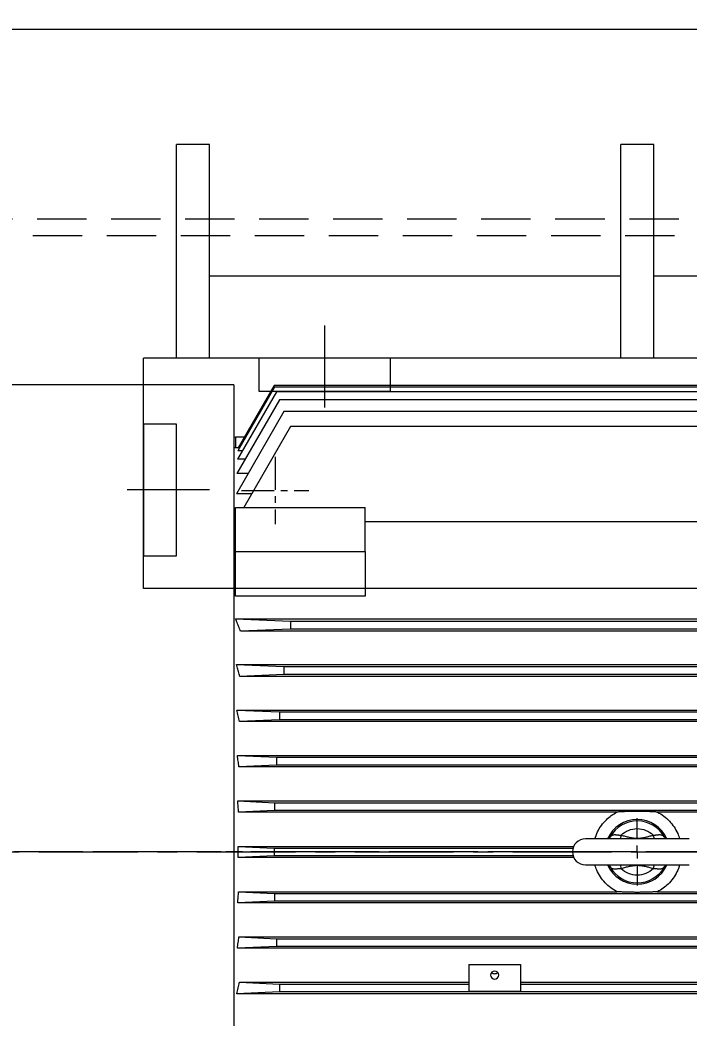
# Model space of a CAD drawing. Header units: millimetres. Extents: x -1229 to 6348, y -522 to 5252.
# Drawn here: x 443.1 to 701.4, y 2631.7 to 3016.9 of the extents above; entities that cross this region are included whole.
import ezdxf

# ---------------------------------------------------------------- set-up
doc = ezdxf.new("R2010")
doc.units = ezdxf.units.MM
doc.header["$LTSCALE"] = 25.4
for name, pattern in [('CENTER', [2, 1.25, -0.25, 0.25, -0.25]), ('CENTERX2', [0.8, 0.5, -0.1, 0.1, -0.1]), ('HIDDEN', [0.375, 0.25, -0.125])]:
    doc.linetypes.add(name, pattern=pattern)
doc.layers.get('Defpoints').update_dxf_attribs({"lineweight": 5})
for name, color, linetype, lineweight in [('Centerline', 5, 'CENTERX2', 5), ('CL', 1, 'CENTER', 5), ('HID2', 3, 'HIDDEN', 5), ('TEXT', 104, 'Continuous', 5)]:
    doc.layers.add(name, color=color, linetype=linetype, lineweight=lineweight)
doc.styles.get("Standard").update_dxf_attribs({"font": 'arial.ttf'})
doc.dimstyles.new('STANDARD 2 PLCS$3', dxfattribs={"dimtxt": 25.4, "dimasz": 12.7, "dimexe": 4.572, "dimexo": 1.5875, "dimgap": 2.286, "dimtad": 0, "dimtih": 1, "dimtoh": 1, "dimzin": 4, "dimdsep": 46, "dimtxsty": 'Standard', "dimcen": 2.286, "dimaunit": 1, "dimadec": 0, "dimazin": 1, "dimtfac": 1, "dimtofl": 0, "dimtmove": 1, "dimatfit": 3, "dimfxl": 25.4, "dimtolj": 1, "dimtzin": 4, "dimarcsym": 0})

# ---------------------------------------------------------------- blocks, each defined once
blk = doc.blocks.new('SW_CENTERMARKSYMBOL_7')
at = {"color": 0, "linetype": 'Continuous', "lineweight": 0}
for p, q in [((0, 0.0197), (0, 0.0512)), ((-0.0197, 0), (-0.0512, 0)), ((0, 0), (-0.0098, 0)), ((0, 0), (0, 0.0098)), ((0, 0), (0, -0.0098)), ((0, 0), (0.0098, 0)), ((0.0197, 0), (0.0512, 0)), ((0, -0.0197), (0, -0.0512))]:
    blk.add_line(p, q, dxfattribs=at)
blk = doc.blocks.new('Bolt Center')
at = {"layer": 'Centerline', "linetype": 'CENTERX2', "lineweight": 5}
for p, q in [((0, 13), (0, -13)), ((-13, 0), (13, 0))]:
    blk.add_line(p, q, dxfattribs=at)
blk = doc.blocks.new('HHI 286TS TOP VIEW')
at = {"color": 7, "linetype": 'Continuous', "lineweight": 5}
for p, q in [((22010.55, 1702.43), (21887.55, 1702.43)), ((22010.55, 1702.43), (22010.55, 1342.03)), ((22026.99, 1699.77), (22011.96, 1673.74)), ((22026.33, 1701.62), (22012.11, 1676.99)), ((22026.11, 1702.23), (22012.25, 1678.22)), ((22306.4, 1702.23), (22026.11, 1702.23)), ((22306.18, 1701.62), (22026.33, 1701.62)), ((22305.52, 1699.77), (22026.99, 1699.77)), ((22028.15, 1696.66), (22011.78, 1668.31)), ((22304.36, 1696.66), (22028.15, 1696.66)), ((22029.91, 1692.23), (22011.56, 1660.45)), ((22302.6, 1692.23), (22029.91, 1692.23)), ((22032.48, 1686.42), (22014.44, 1655.17)), ((22300.03, 1686.42), (22032.48, 1686.42)), ((22011.25, 1682.23), (22010.55, 1682.19)), ((22014.56, 1682.23), (22011.25, 1682.23)), ((22011.25, 1682.23), (22011.25, 1678.23)), ((22012.25, 1678.23), (22010.55, 1678.23)), ((22013.83, 1676.99), (22012.11, 1676.99)), ((22012.82, 1678.22), (22012.25, 1678.22)), ((22014.91, 1673.74), (22011.96, 1673.74)), ((22016.1, 1668.31), (22011.78, 1668.31)), ((22017.49, 1660.45), (22011.56, 1660.45)), ((22011.25, 1655.17), (22061.25, 1655.17)), ((22011.25, 1638.2), (22011.25, 1655.17)), ((22061.25, 1638.2), (22061.25, 1655.17)), ((22271.25, 1649.68), (22061.25, 1649.68)), ((22011.25, 1620.91), (22011.25, 1638.2)), ((22011.25, 1638.2), (22061.25, 1638.2)), ((22061.25, 1638.2), (22061.25, 1620.91)), ((22061.25, 1620.91), (22011.25, 1620.91)), ((22011.27, 1612.2), (22032.48, 1611.23)), ((22011.27, 1612.2), (22321.24, 1612.2)), ((22032.48, 1611.23), (22032.48, 1608.23)), ((22032.48, 1611.23), (22300.03, 1611.23)), ((22032.48, 1608.23), (22013.17, 1607.36)), ((22319.34, 1607.36), (22013.17, 1607.36)), ((22300.03, 1608.23), (22032.48, 1608.23)), ((22011.56, 1594.57), (22029.91, 1593.73)), ((22011.56, 1594.57), (22320.95, 1594.57)), ((22029.91, 1593.73), (22029.91, 1590.73)), ((22029.91, 1593.73), (22302.6, 1593.73)), ((22029.91, 1590.73), (22012.9, 1589.96)), ((22319.61, 1589.96), (22012.9, 1589.96)), ((22302.6, 1590.73), (22029.91, 1590.73)), ((22011.78, 1576.98), (22028.15, 1576.23)), ((22011.78, 1576.98), (22320.73, 1576.98)), ((22028.15, 1576.23), (22028.15, 1573.23)), ((22028.15, 1576.23), (22304.36, 1576.23)), ((22028.15, 1573.23), (22012.7, 1572.53)), ((22319.81, 1572.53), (22012.7, 1572.53)), ((22304.36, 1573.23), (22028.15, 1573.23)), ((22011.96, 1559.42), (22026.99, 1558.73)), ((22011.96, 1559.42), (22320.55, 1559.42)), ((22026.99, 1558.73), (22026.99, 1555.73)), ((22026.99, 1558.73), (22305.52, 1558.73)), ((22026.99, 1555.73), (22012.53, 1555.08)), ((22319.98, 1555.08), (22012.53, 1555.08)), ((22305.52, 1555.73), (22026.99, 1555.73)), ((22012.11, 1541.88), (22026.33, 1541.23)), ((22012.11, 1541.88), (22320.4, 1541.88)), ((22026.33, 1541.23), (22306.18, 1541.23)), ((22026.33, 1541.23), (22026.33, 1538.23)), ((22026.33, 1538.23), (22012.39, 1537.6)), ((22158.43, 1537.6), (22012.39, 1537.6)), ((22306.18, 1538.23), (22026.33, 1538.23)), ((22320.12, 1537.6), (22174.08, 1537.6)), ((22186.25, 1527.23), (22146.25, 1527.23)), ((22155.45, 1527.51), (22155.79, 1528)), ((22160.06, 1528.71), (22159.63, 1527.23)), ((22172.88, 1527.23), (22172.45, 1528.71)), ((22176.72, 1528), (22177.02, 1527.56)), ((22012.25, 1524.36), (22026.11, 1523.73)), ((22012.25, 1524.36), (22141.73, 1524.36)), ((22026.11, 1523.73), (22141.49, 1523.73)), ((22026.11, 1523.73), (22026.11, 1520.73)), ((22026.11, 1520.73), (22012.25, 1520.11)), ((22141.73, 1520.11), (22012.25, 1520.11)), ((22141.49, 1520.73), (22026.11, 1520.73)), ((22146.25, 1517.23), (22186.25, 1517.23)), ((22155.79, 1516.47), (22155.49, 1516.91)), ((22159.63, 1517.23), (22160.06, 1515.75)), ((22172.45, 1515.75), (22172.88, 1517.23)), ((22177.06, 1516.96), (22176.72, 1516.47)), ((22012.39, 1506.87), (22026.33, 1506.23)), ((22012.39, 1506.87), (22158.43, 1506.87)), ((22026.33, 1506.23), (22306.18, 1506.23)), ((22026.33, 1506.23), (22026.33, 1503.23)), ((22174.08, 1506.87), (22320.12, 1506.87)), ((22026.33, 1503.23), (22012.11, 1502.59)), ((22320.4, 1502.59), (22012.11, 1502.59)), ((22306.18, 1503.23), (22026.33, 1503.23)), ((22012.53, 1489.39), (22319.98, 1489.39)), ((22012.53, 1489.39), (22026.99, 1488.73)), ((22026.99, 1488.73), (22305.52, 1488.73)), ((22026.99, 1488.73), (22026.99, 1485.73)), ((22026.99, 1485.73), (22011.96, 1485.05)), ((22320.55, 1485.05), (22011.96, 1485.05)), ((22305.52, 1485.73), (22026.99, 1485.73)), ((22101.25, 1478.79), (22101.25, 1468.47)), ((22101.25, 1478.79), (22121.25, 1478.79)), ((22121.25, 1478.79), (22121.25, 1468.47)), ((22012.7, 1471.94), (22028.15, 1471.23)), ((22012.7, 1471.94), (22101.25, 1471.94)), ((22121.25, 1471.94), (22211.25, 1471.94)), ((22028.15, 1468.23), (22011.78, 1467.49)), ((22028.15, 1471.23), (22101.25, 1471.23)), ((22028.15, 1471.23), (22028.15, 1468.23)), ((22304.36, 1468.23), (22028.15, 1468.23)), ((22101.25, 1468.47), (22121.25, 1468.47)), ((22121.25, 1471.23), (22211.25, 1471.23)), ((22320.73, 1467.49), (22011.78, 1467.49))]:
    blk.add_line(p, q, dxfattribs=at)
at = {"color": 7, "linetype": 'Continuous', "lineweight": 5, "flags": 128}
for points in [[(22155.79, 1528), (22155.64, 1527.75), (22155.53, 1527.6)], [(22176.98, 1527.6), (22176.87, 1527.75), (22176.72, 1528)], [(22155.53, 1516.87), (22155.64, 1516.72), (22155.79, 1516.47)], [(22176.72, 1516.47), (22176.87, 1516.72), (22176.98, 1516.87)], [(22111.25, 1473.14), (22111.87, 1473.25), (22112.39, 1473.59), (22112.73, 1474.08), (22112.85, 1474.67), (22112.73, 1475.26), (22112.39, 1475.76), (22111.87, 1476.09), (22111.25, 1476.21), (22110.64, 1476.09), (22110.12, 1475.76), (22109.78, 1475.26), (22109.65, 1474.67), (22109.78, 1474.08), (22110.12, 1473.59), (22110.64, 1473.25), (22111.25, 1473.14)]]:
    blk.add_lwpolyline(points, dxfattribs=at)
at = {"color": 7, "linetype": 'Continuous', "lineweight": 5}
for centre, radius, start, end in [((22166.25, 1522.23), 12.5, 23.9772, 156.4218), ((22166.25, 1522.23), 11.95, 28.8574, 151.1426), ((22146.25, 1522.23), 5, 90, 270), ((22166.25, 1522.23), 12.5, 203.5782, 336.0443), ((22166.25, 1522.23), 11.95, 208.8574, 331.1426), ((22111.25, 1476.86), 1.64, 224.2755, 315.7245)]:
    blk.add_arc(centre, radius, start, end, dxfattribs=at)
for points, knots in [([(22013.17, 1607.36), (22013.04, 1607.68), (22012.8, 1608.33), (22012.42, 1609.31), (22012.04, 1610.27), (22011.66, 1611.24), (22011.4, 1611.88), (22011.27, 1612.2)], [0, 0, 0, 0, 0.198904, 0.398354, 0.598352, 0.7989, 1, 1, 1, 1]), ([(22012.9, 1589.96), (22012.81, 1590.27), (22012.64, 1590.89), (22012.38, 1591.81), (22012.11, 1592.73), (22011.84, 1593.65), (22011.66, 1594.26), (22011.56, 1594.57)], [0, 0, 0, 0, 0.199228, 0.398841, 0.598839, 0.799224, 1, 1, 1, 1]), ([(22012.7, 1572.53), (22012.62, 1572.91), (22012.48, 1573.65), (22012.25, 1574.76), (22012.02, 1575.87), (22011.86, 1576.61), (22011.78, 1576.98)], [0, 0, 0, 0, 0.249375, 0.499164, 0.749371, 1, 1, 1, 1]), ([(22012.53, 1555.08), (22012.49, 1555.44), (22012.4, 1556.17), (22012.25, 1557.25), (22012.11, 1558.33), (22012.01, 1559.06), (22011.96, 1559.42)], [0, 0, 0, 0, 0.249605, 0.49947, 0.749601, 1, 1, 1, 1]), ([(22012.39, 1537.6), (22012.36, 1537.96), (22012.32, 1538.67), (22012.26, 1539.74), (22012.18, 1540.81), (22012.13, 1541.52), (22012.11, 1541.88)], [0, 0, 0, 0, 0.249809, 0.499742, 0.749805, 1, 1, 1, 1]), ([(22149.88, 1527.23), (22150.2, 1528.15), (22150.84, 1529.98), (22152.38, 1532.48), (22154.19, 1534.59), (22156.23, 1536.34), (22157.69, 1537.18), (22158.43, 1537.6)], [0, 0, 0, 0, 0.210777, 0.419473, 0.634241, 0.815133, 1, 1, 1, 1]), ([(22174.08, 1537.6), (22173.66, 1537.63), (22173.21, 1537.65), (22172.48, 1537.69), (22172.23, 1537.7), (22171.7, 1537.73), (22171.42, 1537.74), (22170.83, 1537.76), (22170.52, 1537.77), (22169.84, 1537.79), (22169.48, 1537.8), (22168.89, 1537.82), (22168.69, 1537.82), (22168.26, 1537.83), (22168.03, 1537.83), (22167.55, 1537.84), (22167.3, 1537.84), (22166.78, 1537.84), (22166.51, 1537.85), (22165.98, 1537.85), (22165.72, 1537.84), (22165.2, 1537.84), (22164.95, 1537.84), (22164.47, 1537.83), (22164.24, 1537.83), (22163.81, 1537.82), (22163.6, 1537.82), (22163.21, 1537.81), (22163.02, 1537.8), (22162.65, 1537.79), (22162.48, 1537.79), (22161.98, 1537.77), (22161.67, 1537.76), (22160.79, 1537.73), (22160.27, 1537.7), (22159.3, 1537.65), (22158.85, 1537.63), (22158.43, 1537.6)], [0, 0, 0, 0, 0.125, 0.125, 0.1875, 0.1875, 0.25, 0.25, 0.3125, 0.3125, 0.375, 0.375, 0.40625, 0.40625, 0.4375, 0.4375, 0.46875, 0.46875, 0.5, 0.5, 0.53125, 0.53125, 0.5625, 0.5625, 0.59375, 0.59375, 0.625, 0.625, 0.65625, 0.65625, 0.6875, 0.6875, 0.75, 0.75, 0.875, 0.875, 1, 1, 1, 1]), ([(22174.08, 1537.6), (22174.91, 1537.12), (22176.58, 1536.15), (22178.72, 1534.19), (22180.53, 1531.91), (22181.85, 1529.57), (22182.38, 1527.94), (22182.61, 1527.23)], [0, 0, 0, 0, 0.2069717, 0.4199794, 0.6269344, 0.8398031, 1, 1, 1, 1]), ([(22160.06, 1528.71), (22161.73, 1530.31), (22163.95, 1531.2), (22168.56, 1531.2), (22170.78, 1530.31), (22172.45, 1528.71)], [0, 0, 0, 0, 0.5, 0.5, 1, 1, 1, 1]), ([(22155.53, 1527.6), (22155.44, 1527.5), (22155.25, 1527.31), (22155.05, 1527.26), (22154.95, 1527.23)], [0, 0, 0, 0, 0.479241, 1, 1, 1, 1]), ([(22155.79, 1528), (22155.81, 1528.04), (22155.87, 1528.12), (22155.96, 1528.23), (22156.05, 1528.32), (22156.15, 1528.42), (22156.26, 1528.5), (22156.37, 1528.58), (22156.58, 1528.7), (22156.93, 1528.84), (22157.37, 1528.9), (22157.76, 1528.9), (22158.06, 1528.88), (22158.38, 1528.84), (22158.71, 1528.8), (22159.03, 1528.76), (22159.38, 1528.72), (22159.72, 1528.7), (22159.95, 1528.71), (22160.06, 1528.71)], [0, 0, 0, 0, 0.036169, 0.072182, 0.10804, 0.143744, 0.179297, 0.2147, 0.249959, 0.369715, 0.499431, 0.562063, 0.62411, 0.689902, 0.749359, 0.815265, 0.87434, 0.938039, 1, 1, 1, 1]), ([(22160.06, 1528.71), (22160.57, 1528.57), (22161.58, 1528.27), (22163.11, 1527.88), (22164.66, 1527.6), (22166.25, 1527.49), (22167.83, 1527.59), (22169.4, 1527.88), (22170.93, 1528.27), (22171.94, 1528.57), (22172.45, 1528.71)], [0, 0, 0, 0, 0.124938, 0.249547, 0.373942, 0.49925, 0.625073, 0.749866, 0.874787, 1, 1, 1, 1]), ([(22172.45, 1528.71), (22172.5, 1528.71), (22172.62, 1528.71), (22172.79, 1528.71), (22172.96, 1528.71), (22173.19, 1528.73), (22173.47, 1528.76), (22173.91, 1528.81), (22174.34, 1528.87), (22174.75, 1528.9), (22175.14, 1528.9), (22175.58, 1528.84), (22175.96, 1528.69), (22176.23, 1528.53), (22176.41, 1528.37), (22176.58, 1528.2), (22176.68, 1528.07), (22176.72, 1528)], [0, 0, 0, 0, 0.030588, 0.061546, 0.092932, 0.124801, 0.183824, 0.249632, 0.374406, 0.436808, 0.499662, 0.629553, 0.749371, 0.81133, 0.873745, 0.936633, 1, 1, 1, 1]), ([(22177.56, 1527.23), (22177.46, 1527.26), (22177.26, 1527.31), (22177.07, 1527.51), (22176.98, 1527.6)], [0, 0, 0, 0, 0.520289, 1, 1, 1, 1]), ([(22012.25, 1520.11), (22012.25, 1520.46), (22012.25, 1521.17), (22012.26, 1522.23), (22012.25, 1523.3), (22012.25, 1524.01), (22012.25, 1524.36)], [0, 0, 0, 0, 0.250002, 0.5, 0.749998, 1, 1, 1, 1]), ([(22158.43, 1506.87), (22157.6, 1507.35), (22155.93, 1508.32), (22153.79, 1510.28), (22151.98, 1512.56), (22150.66, 1514.9), (22150.13, 1516.53), (22149.9, 1517.23)], [0, 0, 0, 0, 0.2069717, 0.4199794, 0.6269344, 0.8398031, 1, 1, 1, 1]), ([(22154.95, 1517.23), (22155.05, 1517.21), (22155.25, 1517.16), (22155.44, 1516.96), (22155.53, 1516.87)], [0, 0, 0, 0, 0.520289, 1, 1, 1, 1]), ([(22160.06, 1515.75), (22160.01, 1515.76), (22159.89, 1515.76), (22159.72, 1515.76), (22159.55, 1515.76), (22159.32, 1515.74), (22159.04, 1515.71), (22158.6, 1515.66), (22158.17, 1515.6), (22157.76, 1515.57), (22157.37, 1515.57), (22156.93, 1515.63), (22156.55, 1515.78), (22156.28, 1515.94), (22156.1, 1516.09), (22155.93, 1516.27), (22155.83, 1516.4), (22155.79, 1516.47)], [0, 0, 0, 0, 0.030588, 0.061546, 0.092932, 0.124801, 0.183824, 0.249632, 0.374406, 0.436808, 0.499662, 0.629553, 0.749371, 0.81133, 0.873745, 0.936633, 1, 1, 1, 1]), ([(22172.45, 1515.75), (22171.94, 1515.9), (22170.93, 1516.2), (22169.4, 1516.59), (22167.85, 1516.87), (22166.26, 1516.98), (22164.68, 1516.87), (22163.11, 1516.59), (22161.58, 1516.2), (22160.57, 1515.9), (22160.06, 1515.75)], [0, 0, 0, 0, 0.124938, 0.249547, 0.373942, 0.49925, 0.625073, 0.749866, 0.874787, 1, 1, 1, 1]), ([(22172.45, 1515.75), (22170.78, 1514.16), (22168.56, 1513.27), (22163.95, 1513.27), (22161.73, 1514.16), (22160.06, 1515.75)], [0, 0, 0, 0, 0.5, 0.5, 1, 1, 1, 1]), ([(22176.72, 1516.47), (22176.7, 1516.43), (22176.64, 1516.35), (22176.55, 1516.24), (22176.46, 1516.14), (22176.36, 1516.05), (22176.25, 1515.97), (22176.14, 1515.89), (22175.93, 1515.77), (22175.58, 1515.63), (22175.14, 1515.57), (22174.75, 1515.57), (22174.45, 1515.59), (22174.13, 1515.63), (22173.8, 1515.67), (22173.48, 1515.71), (22173.13, 1515.75), (22172.79, 1515.76), (22172.56, 1515.76), (22172.45, 1515.75)], [0, 0, 0, 0, 0.036169, 0.072182, 0.10804, 0.143744, 0.179297, 0.2147, 0.249959, 0.369715, 0.499431, 0.562063, 0.62411, 0.689902, 0.749359, 0.815265, 0.87434, 0.938039, 1, 1, 1, 1]), ([(22182.63, 1517.23), (22182.31, 1516.32), (22181.67, 1514.49), (22180.13, 1511.99), (22178.32, 1509.88), (22176.28, 1508.13), (22174.82, 1507.29), (22174.08, 1506.87)], [0, 0, 0, 0, 0.210777, 0.419473, 0.634241, 0.815133, 1, 1, 1, 1]), ([(22176.98, 1516.87), (22177.07, 1516.96), (22177.26, 1517.16), (22177.46, 1517.21), (22177.56, 1517.23)], [0, 0, 0, 0, 0.479241, 1, 1, 1, 1]), ([(22012.11, 1502.59), (22012.13, 1502.95), (22012.18, 1503.66), (22012.26, 1504.73), (22012.32, 1505.8), (22012.36, 1506.51), (22012.39, 1506.87)], [0, 0, 0, 0, 0.250195, 0.500258, 0.750191, 1, 1, 1, 1]), ([(22174.08, 1506.87), (22173.66, 1506.84), (22173.21, 1506.82), (22172.48, 1506.78), (22172.23, 1506.77), (22171.7, 1506.74), (22171.42, 1506.73), (22170.83, 1506.71), (22170.52, 1506.7), (22169.84, 1506.68), (22169.48, 1506.67), (22168.89, 1506.65), (22168.69, 1506.65), (22168.26, 1506.64), (22168.03, 1506.64), (22167.55, 1506.63), (22167.3, 1506.63), (22166.78, 1506.62), (22166.51, 1506.62), (22165.98, 1506.62), (22165.72, 1506.62), (22165.2, 1506.63), (22164.95, 1506.63), (22164.47, 1506.64), (22164.24, 1506.64), (22163.81, 1506.65), (22163.6, 1506.65), (22163.21, 1506.66), (22163.02, 1506.67), (22162.65, 1506.68), (22162.48, 1506.68), (22161.98, 1506.7), (22161.67, 1506.71), (22160.79, 1506.74), (22160.27, 1506.77), (22159.3, 1506.82), (22158.85, 1506.84), (22158.43, 1506.87)], [0, 0, 0, 0, 0.125, 0.125, 0.1875, 0.1875, 0.25, 0.25, 0.3125, 0.3125, 0.375, 0.375, 0.40625, 0.40625, 0.4375, 0.4375, 0.46875, 0.46875, 0.5, 0.5, 0.53125, 0.53125, 0.5625, 0.5625, 0.59375, 0.59375, 0.625, 0.625, 0.65625, 0.65625, 0.6875, 0.6875, 0.75, 0.75, 0.875, 0.875, 1, 1, 1, 1]), ([(22011.96, 1485.05), (22012.01, 1485.41), (22012.11, 1486.13), (22012.25, 1487.22), (22012.4, 1488.3), (22012.49, 1489.03), (22012.53, 1489.39)], [0, 0, 0, 0, 0.250399, 0.50053, 0.750395, 1, 1, 1, 1]), ([(22011.78, 1467.49), (22011.86, 1467.86), (22012.02, 1468.6), (22012.25, 1469.71), (22012.48, 1470.82), (22012.62, 1471.56), (22012.7, 1471.94)], [0, 0, 0, 0, 0.2506287, 0.5008357, 0.7506248, 1, 1, 1, 1])]:
    blk.add_open_spline(points, degree=3, knots=knots, dxfattribs=at)
at = {"layer": 'Centerline', "lineweight": 5, "ltscale": 1.5}
blk.add_line((22523.86, 1522.23), (21826.3, 1522.23), dxfattribs=at)
at = {"lineweight": 5, "ltscale": 1.5}
blk.add_blockref('Bolt Center', (22026.5, 1661.73), dxfattribs=at)
at = {"color": 7, "linetype": 'Continuous', "lineweight": 5, "xscale": 254, "yscale": 254, "zscale": 254}
blk.add_blockref('SW_CENTERMARKSYMBOL_7', (22166.25, 1522.23), dxfattribs=at)
blk = doc.blocks.new('MOTOR BASE No Hidden')
at = {"lineweight": 5}
for p, q in [((12.7, 190.5), (12.7, 273.05)), ((25.4, 273.05), (12.7, 273.05)), ((25.4, 190.5), (25.4, 273.05)), ((0, 101.6), (0, 190.5)), ((381, 101.6), (0, 101.6))]:
    blk.add_line(p, q, dxfattribs=at)
at = {"color": 7, "lineweight": 5}
for p, q in [((184.15, 190.5), (184.15, 273.05)), ((196.85, 273.05), (184.15, 273.05)), ((196.85, 190.5), (196.85, 273.05)), ((184.15, 222.25), (25.4, 222.25)), ((355.6, 222.25), (196.85, 222.25)), ((381, 190.5), (0, 190.5))]:
    blk.add_line(p, q, dxfattribs=at)
at = {"lineweight": 5}
for points in [[(44.45, 177.8), (95.25, 177.8), (95.25, 190.5), (44.45, 190.5)], [(0, 165.1), (0, 114.3), (12.7, 114.3), (12.7, 165.1)]]:
    blk.add_lwpolyline(points, close=True, dxfattribs=at)
at = {"layer": 'CL', "color": 5, "lineweight": 5}
for p, q in [((69.85, 203.2), (69.85, 165.1)), ((25.4, 139.7), (-12.7, 139.7)), ((685.8, 0), (-39.78, 0))]:
    blk.add_line(p, q, dxfattribs=at)
blk = doc.blocks.new('*D38')
at = {"layer": 'Defpoints', "color": 0, "linetype": 'Continuous', "ltscale": 3, "transparency": 16777216}
for p in [(1252.91, 2758.82), (1338.68, 2632.85)]:
    blk.add_point(p, dxfattribs=at)
at = {"layer": 'TEXT', "color": 0, "linetype": 'Continuous', "lineweight": -2, "ltscale": 3, "transparency": 16777216}
for p, q in [((959.82, 3170.6), (972.52, 3170.6)), ((972.52, 3170.6), (1245.76, 2769.32)), ((1295.8, 2693.55), (1295.8, 2698.12)), ((1293.51, 2695.84), (1298.08, 2695.84))]:
    blk.add_line(p, q, dxfattribs=at)
at = {"layer": 'TEXT', "color": 0, "linetype": 'Continuous', "ltscale": 3, "transparency": 16777216}
blk.add_solid([(1247.51, 2770.51), (1244.01, 2768.13), (1252.91, 2758.82)], dxfattribs=at)
at = {"layer": 'TEXT', "color": 0, "linetype": 'Continuous', "lineweight": 5, "ltscale": 3, "transparency": 16777216, "insert": (765.53, 3170.6), "char_height": 50, "attachment_point": 5}
blk.add_mtext('\\A1;∅152 INLET', dxfattribs=at)
blk = doc.blocks.new('*D39')
at = {"layer": 'Defpoints', "color": 0, "linetype": 'Continuous', "ltscale": 3, "transparency": 16777216}
for p in [(1374.14, 2787.59), (1217.46, 2604.08)]:
    blk.add_point(p, dxfattribs=at)
at = {"layer": 'TEXT', "color": 0, "linetype": 'Continuous', "lineweight": -2, "ltscale": 3, "transparency": 16777216}
for p, q in [((1295.8, 2693.55), (1295.8, 2698.12)), ((1293.51, 2695.84), (1298.08, 2695.84)), ((930.81, 2268.33), (1209.21, 2594.42)), ((918.11, 2268.33), (930.81, 2268.33))]:
    blk.add_line(p, q, dxfattribs=at)
at = {"layer": 'TEXT', "color": 0, "linetype": 'Continuous', "ltscale": 3, "transparency": 16777216}
blk.add_solid([(1207.6, 2595.79), (1210.82, 2593.04), (1217.46, 2604.08)], dxfattribs=at)
at = {"layer": 'TEXT', "color": 0, "linetype": 'Continuous', "lineweight": 5, "ltscale": 3, "transparency": 16777216, "insert": (757.22, 2268.33), "char_height": 50, "attachment_point": 5}
blk.add_mtext('\\A1;∅241 B.C.', dxfattribs=at)

msp = doc.modelspace()

# ---------------------------------------------------------------- linework, layer by layer
at = {"color": 7, "linetype": 'Continuous', "lineweight": 5}
msp.add_line((335.435, 3013.335), (1399.944, 3013.335), dxfattribs=at)
at = {"layer": 'Centerline', "lineweight": 5, "ltscale": 3}
msp.add_line((145.68, 2695.835), (2086.519, 2695.835), dxfattribs=at)
at = {"layer": 'HID2', "color": 7, "linetype": 'HIDDEN', "lineweight": 5, "ltscale": 3}
for p, q in [((335.435, 2940.183), (1352.947, 2940.183)), ((1352.947, 2933.579), (335.435, 2933.579))]:
    msp.add_line(p, q, dxfattribs=at)

# ---------------------------------------------------------------- block references
at = {"color": 7, "linetype": 'Continuous', "lineweight": 5}
msp.add_blockref('MOTOR BASE No Hidden', (490.871, 2695.835), dxfattribs=at)
at = {"color": 7, "lineweight": 5}
msp.add_blockref('HHI 286TS TOP VIEW', (-21484.884, 1173.601), dxfattribs=at)

# ---------------------------------------------------------------- dimensions: what is measured, and where the dimension line sits
at = {"layer": 'TEXT', "color": 7, "linetype": 'Continuous', "lineweight": 5, "ltscale": 3}
for p1, p2, text, picture, middle in [((1338.684, 2632.85), (1252.909, 2758.82), '<> INLET', '*D38', (972.522, 3170.602)), ((1374.135, 2787.593), (1217.458, 2604.077), '<> B.C.', '*D39', (930.814, 2268.332))]:
    dim = msp.add_diameter_dim_2p(p1=p1, p2=p2, text=text, dimstyle='STANDARD 2 PLCS$3', override={"dimscale": 1, "dimtxt": 50, "dimdec": 0}, dxfattribs=at)
    dim.commit()
    dim.dimension.update_dxf_attribs({"geometry": picture, "text_midpoint": middle, "dimtype": 163})

doc.saveas('drawing.dxf')
